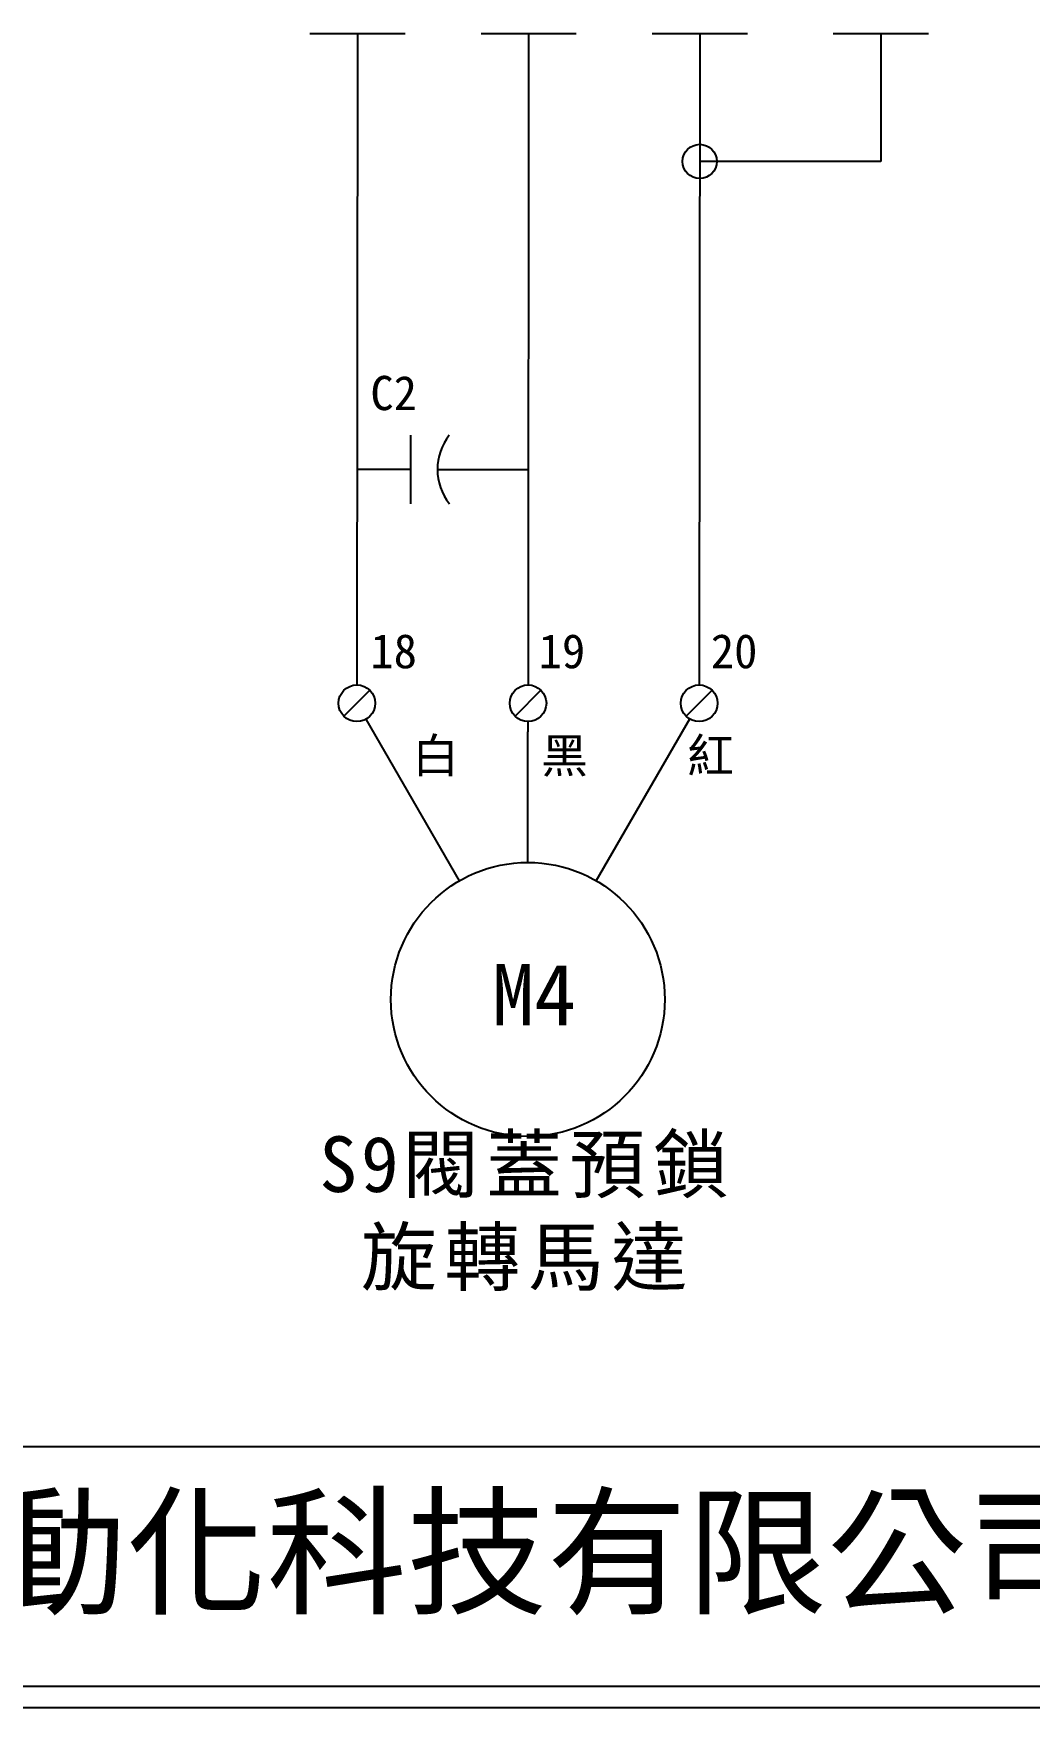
# Model space of a CAD drawing. Extents: x 10 to 297, y 3 to 207.
# Drawn here: x 75.9 to 134.1, y 3 to 100.8 of the extents above; entities that cross this region are included whole.
import ezdxf

# ---------------------------------------------------------------- set-up
doc = ezdxf.new("R2010")
doc.units = 0
doc.layers.get('0').update_dxf_attribs({"linetype": 'CONTINUOUS'})
doc.layers.add('圖框層', color=7, linetype='CONTINUOUS')
doc.layers.add('標尺寸層', color=3, linetype='CONTINUOUS')
doc.styles.add('STSL', font='KAIU.TTF')
doc.styles.add('標楷體', font='KAIU.TTF')

msp = doc.modelspace()

# ---------------------------------------------------------------- linework, layer by layer
for p, q in [((94.829, 100.799), (94.792, 62.74)), ((104.829, 100.799), (104.792, 62.74)), ((114.829, 100.799), (114.793, 62.74)), ((125.4, 100.799), (125.4, 93.313)), ((125.4, 93.313), (114.822, 93.323)), ((114.822, 93.323), (114.822, 93.323)), ((97.948, 73.329), (97.948, 77.329)), ((97.948, 75.329), (94.801, 75.331)), ((99.498, 75.328), (104.792, 75.328)), ((95.549, 62.426), (94.034, 60.912)), ((105.549, 62.426), (104.034, 60.912)), ((115.549, 62.426), (114.034, 60.912)), ((100.78, 51.296), (95.327, 60.741)), ((108.78, 51.296), (114.239, 60.751)), ((104.78, 60.598), (104.78, 60.01)), ((104.78, 52.368), (104.78, 60.01))]:
    msp.add_line(p, q)
for centre, radius in [((114.822, 93.323), 1), ((94.792, 61.669), 1.071), ((104.792, 61.669), 1.071), ((114.792, 61.669), 1.071), ((104.78, 44.368), 8)]:
    msp.add_circle(centre, radius)
msp.add_arc((102.724, 75.333), 3.226, 141.77552, 218.40176)
at = {"layer": '圖框層', "color": 7}
for p, q in [((11.25, 18.25), (295.75, 18.25)), ((11.25, 4.25), (295.75, 4.25)), ((10, 3), (297, 3))]:
    msp.add_line(p, q, dxfattribs=at)
at = {"layer": '標尺寸層', "color": 7}
for p, q in [((92.045, 100.799), (97.613, 100.799)), ((102.045, 100.799), (107.613, 100.799)), ((112.045, 100.799), (117.613, 100.799)), ((122.616, 100.799), (128.184, 100.799))]:
    msp.add_line(p, q, dxfattribs=at)

# ---------------------------------------------------------------- texts
at = {"color": 0, "insert": (104.78, 36.368), "char_height": 3.25, "width": 30.80907, "attachment_point": 2, "style": '標楷體'}
msp.add_mtext('{\\T1.1;S9閥蓋預鎖\\P旋轉馬達}', dxfattribs=at)
at = {"layer": '圖框層', "color": 4, "style": 'STSL'}
for s, height, p in [('C2', 2, (95.58, 78.795)), ('18', 2, (95.58, 63.715)), ('19', 2, (105.414, 63.715)), ('20', 2, (115.474, 63.715)), ('白', 2, (98.02, 57.612)), ('黑', 2, (105.564, 57.612)), ('紅', 2, (114.097, 57.612)), ('M4', 3.6, (102.696, 42.845)), ('泓陞自動化科技有限公司', 6, (48.604, 9.076))]:
    msp.add_text(s, height=height, dxfattribs=at).set_placement(p)

doc.saveas('drawing.dxf')
